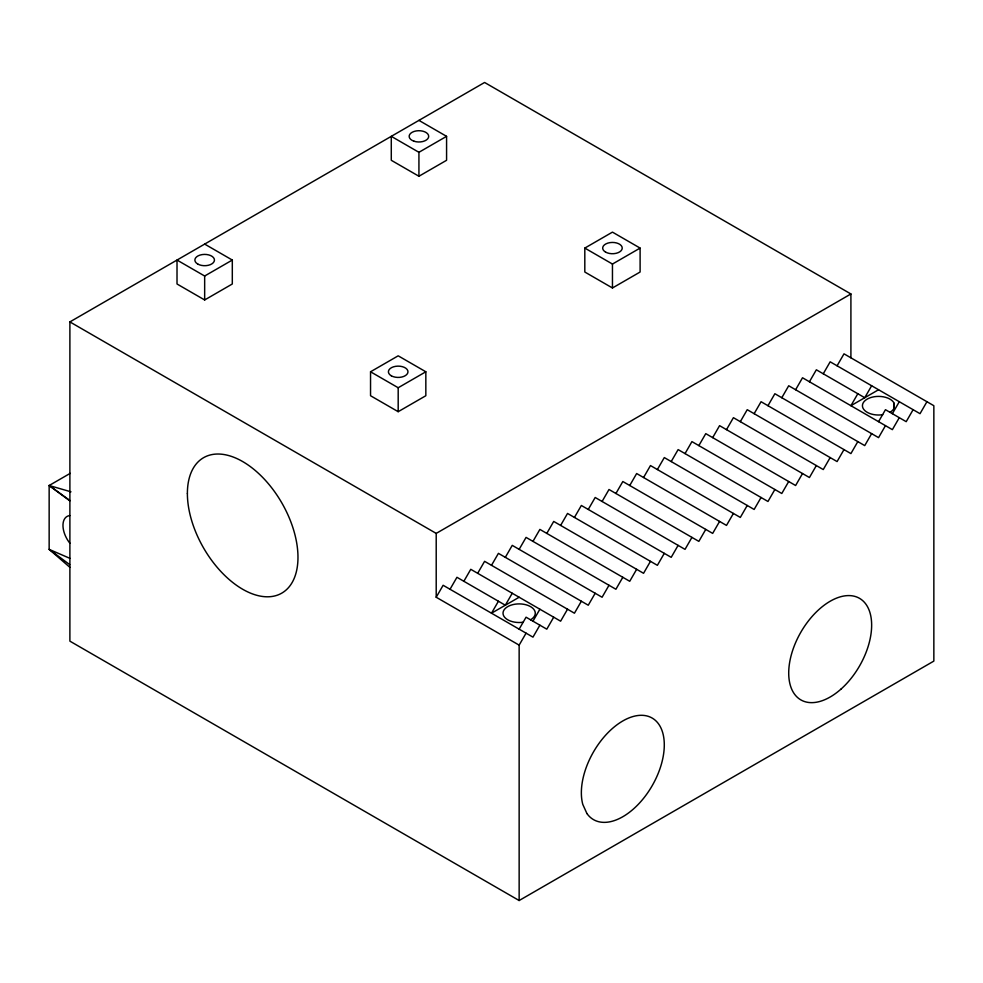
<?xml version="1.0" encoding="UTF-8"?>
<svg xmlns="http://www.w3.org/2000/svg" width="983" height="983" viewBox="0 0 983 983"><rect width="100%" height="100%" fill="white"/><g stroke="black" fill="none" stroke-linecap="round" stroke-linejoin="round"><path stroke-width="1.47" d="M837.086 365.799L844.004 353.831L933.85 405.709L933.85 661.092L519.147 900.526L519.147 645.131L436.206 597.246L443.124 585.278L532.97 637.144L539.888 625.176M450.03 589.259L456.948 577.291L505.323 605.221L512.241 593.253M463.853 581.285L470.771 569.317L560.617 621.182L567.535 609.214M477.677 573.298L484.594 561.33L574.441 613.208L581.346 601.24M491.5 565.323L498.418 553.355L588.264 605.221L595.182 593.253M505.323 557.336L512.241 545.368L602.087 597.246L608.993 585.278M519.147 549.362L526.065 537.394L615.911 589.259L622.817 577.291M498.418 601.24L491.5 613.208L519.147 597.246M532.97 541.375L539.888 529.407L629.734 581.285L636.64 569.317M546.794 533.4L553.712 521.432L643.558 573.298L650.463 561.33M560.617 525.413L567.535 513.445L657.381 565.323L664.287 553.355M574.441 517.439L581.358 505.471L671.205 557.336L678.11 545.368M519.147 629.169L526.065 617.201L546.794 629.169L553.712 617.201M588.264 509.452L595.182 497.484L685.028 549.362L691.934 537.394M519.147 645.131L526.065 633.163M532.97 621.182L539.888 609.214M602.087 501.477L609.005 489.497L698.852 541.375L705.757 529.407M615.911 493.491L622.829 481.523L712.675 533.4L719.581 521.432M629.734 485.516L636.652 473.536L726.498 525.413L733.404 513.445M643.558 477.529L650.476 465.561L740.322 517.439L747.227 505.471M657.381 469.555L664.299 457.574L754.145 509.452L761.051 497.484M671.205 461.568L678.123 449.6L767.969 501.477L774.874 489.497M685.028 453.593L691.934 441.613L781.792 493.491L788.698 481.523M698.852 445.606L705.769 433.638L795.616 485.516L802.521 473.536M712.675 437.632L719.581 425.651L809.439 477.529L816.345 465.561M726.498 429.645L733.416 417.677L823.263 469.555L830.168 457.574M740.322 421.67L747.227 409.69L837.086 461.568L843.992 449.6M754.145 413.683L761.063 401.715L850.909 453.593L857.815 441.613M767.969 405.709L774.874 393.728L864.733 445.606L871.638 433.638M781.792 397.722L788.71 385.754L878.556 437.632L885.462 425.651M795.616 389.747L802.521 377.767L892.38 429.645L899.285 417.677M809.439 381.76L816.357 369.792L864.733 397.722L871.651 385.754M823.263 373.786L830.168 361.805L920.027 413.683L926.932 401.715M857.815 393.728L850.909 405.709L878.556 389.747M878.556 421.67L885.462 409.69L906.203 421.67L913.109 409.69M892.38 413.683L899.298 401.715M519.147 900.526L69.891 641.149L69.891 321.908L484.594 82.474L850.909 293.966L850.909 357.824M204.661 276.014L232.307 260.053L232.307 283.989L204.661 299.962L177.014 283.989L177.014 260.053L204.661 276.014L204.661 299.962M418.93 152.304L446.577 136.342L446.577 160.29L418.93 176.252L391.283 160.29L391.283 136.342L418.93 152.304L418.93 176.252M69.891 567.326L49.15 549.362L49.15 485.516L70.211 473.351M370.542 371.783L398.189 355.821L425.836 371.783L425.836 395.731L398.189 411.693L370.542 395.731L370.542 371.783L398.189 387.744L425.836 371.783M584.811 248.085L612.458 232.123L640.105 248.085L640.105 272.021L612.458 287.982L584.811 272.021L584.811 248.085L612.458 264.046L640.105 248.085M69.891 321.908L436.206 533.4L850.909 293.966M69.707 500.777L49.15 485.516L70.973 491.819M69.891 558.344L49.15 549.362L69.707 564.623M418.93 120.381L446.577 136.342M204.661 244.091L232.307 260.053M49.15 485.516L70.039 500.593M882.734 414.703A16.133 9.314 0 0 1 862.976 408.117A16.133 9.314 0 0 1 874.379 396.714A16.133 9.314 0 0 1 894.137 403.288L894.137 408.117A16.133 9.314 0 0 1 889.959 412.282M894.137 403.288L894.137 407.884M612.458 264.046L612.458 287.982M436.206 533.4L436.206 597.246M398.189 387.744L398.189 411.693M69.879 543.23A19.549 11.292 60 0 1 69.879 515.584M523.325 622.202A16.133 9.314 0 0 1 503.075 612.397A16.133 9.314 0 0 1 525.966 604.766A16.133 9.314 0 0 1 530.55 619.794M586.912 813.519L582.772 804.352A58.648 33.864 -60 0 1 630.029 717.516A58.648 33.864 -60 0 1 656.791 776.693A58.648 33.864 -60 0 1 586.912 813.519M187.384 493.491A78.198 45.144 60 0 0 270.325 596.669A78.198 45.144 60 0 0 270.325 486.081A78.198 45.144 60 0 0 187.384 493.491M414.04 141.233A9.769 5.64 0 0 0 428.699 136.342A9.769 5.64 0 0 0 414.04 131.464A9.769 5.64 0 0 0 414.04 141.233M605.54 252.066A9.769 5.64 0 0 0 621.895 249.547A9.769 5.64 0 0 0 609.927 242.629A9.769 5.64 0 0 0 605.54 252.066M197.755 264.046A9.769 5.64 0 0 0 214.11 261.515A9.769 5.64 0 0 0 202.129 254.597A9.769 5.64 0 0 0 197.755 264.046M391.283 375.776A9.769 5.64 0 0 0 407.638 373.245A9.769 5.64 0 0 0 395.658 366.327A9.769 5.64 0 0 0 391.283 375.776M840.907 689.181A58.648 33.864 -60 0 0 859.498 598.328A58.648 33.864 -60 0 0 790.123 659.851A58.648 33.864 -60 0 0 840.907 689.181"/></g></svg>
